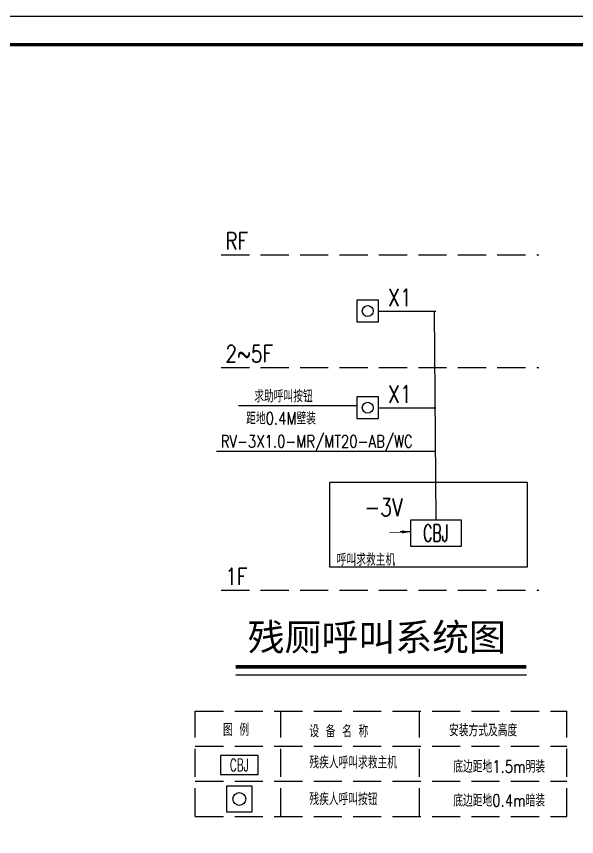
# Model space of a CAD drawing. Extents: x 913510 to 997610, y -270398 to 254224.
# Drawn here: x 962577 to 982456, y -169843 to -140743 of the extents above; entities that cross this region are included whole.
import ezdxf
from ezdxf.enums import TextEntityAlignment as Align

# ---------------------------------------------------------------- set-up
doc = ezdxf.new("R2010")
doc.units = 0
doc.header["$LTSCALE"] = 1000
doc.header["$MEASUREMENT"] = 0
doc.linetypes.add('ACAD_ISO07W100', pattern=[3.5, 0.5, -3])
doc.linetypes.add('DASH', pattern=[0.35, 0.25, -0.1])
for name, color, linetype in [('00-WIRE-4', 6, 'Continuous'), ('0A', 7, 'Continuous'), ('EQUIP', 3, 'Continuous'), ('SM', 2, 'Continuous'), ('X', 1, 'Continuous'), ('图框', 139, 'Continuous'), ('消防', 6, 'Continuous'), ('电气说明', 2, 'Continuous'), ('线路', 6, 'Continuous')]:
    doc.layers.add(name, color=color, linetype=linetype)
doc.styles.add('-宋体', font='', dxfattribs={"width": 0.8})
doc.styles.add('_COMPLEX', font='COMPLEX.shx', dxfattribs={"width": 0.5})
doc.styles.add('FS1', font='tjromans.shx', dxfattribs={"width": 0.8, "bigfont": 'tjhztxt.shx'})
doc.styles.add('HZTXT', font='tj-romans1.shx', dxfattribs={"width": 0.6, "bigfont": 'hztxt.shx'})
doc.styles.get("Standard").update_dxf_attribs({"font": 'simhei.ttf'})
doc.styles.get('-宋体').set_extended_font_data('SimSun')

# ---------------------------------------------------------------- blocks, each defined once
blk = doc.blocks.new('_LINKPT1')
at = {"color": 0}
blk.add_line((0, 0), (0, 0), dxfattribs=at)
blk = doc.blocks.new('6B1NQGM0')
for p, q in [((0.78, 0.4), (-0.78, 0.4)), ((-0.78, 0.4), (-0.78, -0.4)), ((0.78, -0.4), (0.78, 0.4)), ((-0.78, -0.4), (0.78, -0.4))]:
    blk.add_line(p, q)
at = {"xscale": 0.002, "yscale": 0.002, "zscale": 0.002}
for p in [(0, 0.4), (-0.78, 0), (0.78, 0), (0, -0.4)]:
    blk.add_blockref('_LINKPT1', p, dxfattribs=at)
at = {"style": '_COMPLEX', "width": 0.6, "flags": 8}
blk.add_attdef('$TEXT$', text='', height=0.52, dxfattribs=at).set_placement((0, 0), align=Align.MIDDLE_CENTER)
at = {"flags": 9}
blk.add_attdef('A', (0, 0), '', height=0.00002, dxfattribs=at)
blk = doc.blocks.new('_X46JNE')
at = {"color": 0}
for p, q in [((0.357, 0.714), (-0.357, 0.714)), ((-0.357, 0.714), (-0.357, 0)), ((0.357, 0), (0.357, 0.714)), ((-0.357, 0), (0.357, 0))]:
    blk.add_line(p, q, dxfattribs=at)
blk.add_circle((0, 0.357), 0.179, dxfattribs=at)
for p in [(0, 0.714), (-0.357, 0.357), (0.357, 0.357), (0, 0)]:
    blk.add_blockref('_LINKPT1', p, dxfattribs=at)
at = {"color": 0, "width": 0.8, "flags": 9}
blk.add_attdef('A', (0, 0), '', height=0.0000143, dxfattribs=at)
blk = doc.blocks.new('TJAD_TK_A1')
at = {"layer": '图框', "color": 0}
blk.add_line((1341.38, 950.45), (500.38, 950.45), dxfattribs=at)
at = {"layer": '图框', "color": 0, "const_width": 1.2}
blk.add_lwpolyline([(1331.38, 940.45), (525.38, 940.45), (525.38, 366.45), (1331.38, 366.45)], close=True, dxfattribs=at)

msp = doc.modelspace()

# ---------------------------------------------------------------- linework, layer by layer
at = {"layer": '00-WIRE-4'}
msp.add_line((975429, -151197, -335), (977464, -151197, 19), dxfattribs=at)
at = {"layer": 'SM'}
msp.add_line((969678, -156169, 1186), (977464, -156169, 1186), dxfattribs=at)
at = {"layer": 'X'}
msp.add_line((976558, -159032, -335), (976193, -159032, -335), dxfattribs=at)
at = {"layer": 'X', "const_width": 18.6, "elevation": -335}
msp.add_lwpolyline([(976451, -159045), (975812, -159045)], dxfattribs=at)
at = {"layer": 'X', "elevation": -335}
msp.add_lwpolyline([(976565, -159032, 0, 108, 0), (976257, -159032, 108, 108, 0)], format="xyseb", dxfattribs=at)
at = {"layer": '消防'}
for p, q in [((977404, -151197, 9), (977464, -158611, -335)), ((975429, -154625, -335), (977464, -154625, -335))]:
    msp.add_line(p, q, dxfattribs=at)
at = {"layer": '消防', "color": 2, "linetype": 'ACAD_ISO07W100', "ltscale": 80, "elevation": -1673}
msp.add_lwpolyline([(973702, -157267), (980697, -157267), (980697, -160285), (973702, -160285)], close=True, dxfattribs=at)
at = {"layer": '电气说明'}
for p, q in [((974657, -154557, 1186), (970458, -154557, 1186)), ((970359, -164100, -2188), (980678, -164100, -2188))]:
    msp.add_line(p, q, dxfattribs=at)
at = {"layer": '电气说明', "const_width": 138, "elevation": -2188}
msp.add_lwpolyline([(970359, -163818), (980678, -163818)], dxfattribs=at)
at = {"layer": '线路', "color": 0, "linetype": 'DASH', "ltscale": 4}
for p, q in [((969843, -149197), (981114, -149197)), ((969843, -153197), (981114, -153197)), ((969843, -161101), (981114, -161101)), ((968926, -165393, -1673), (982106, -165393, -1673)), ((968926, -169126, -1673), (968926, -165393, -1673)), ((971960, -169126, -1673), (971960, -165393, -1673)), ((976887, -169126, -1673), (976887, -165393, -1673)), ((982106, -169126, -1673), (982106, -165393, -1673)), ((968926, -166638, -1673), (982106, -166638, -1673)), ((968926, -166638, -1673), (982106, -166638, -1673)), ((968926, -167882, -1673), (982106, -167882, -1673)), ((968926, -169126, -1673), (982106, -169126, -1673))]:
    msp.add_line(p, q, dxfattribs=at)

# ---------------------------------------------------------------- block references
at = {"layer": 'EQUIP'}
for p, xscale, yscale, zscale in [((975043, -151583, -335), 1079.904074928258, 1079.904074927559, 1079.904074928068), ((975043, -155011, -335), 1079.904074928258, 1079.904074927559, 1079.904074928068), ((970488, -168963, -1673), 1274.019839999732, 1274.019840000197, 1274.01984)]:
    msp.add_blockref('_X46JNE', p, dxfattribs=dict(at, xscale=xscale, yscale=yscale, zscale=zscale))
for p, xscale, yscale, zscale in [((977464, -159075, -335), 1161.215999999549, 1161.216000000248, 1161.216), ((970488, -167303, -1673), 850.7076922077686, 850.7076922077686, 850.7076922076405)]:
    msp.add_blockref('6B1NQGM0', p, dxfattribs=dict(at, xscale=xscale, yscale=yscale, zscale=zscale)).add_auto_attribs({'$TEXT$': 'CBJ'})
at = {"layer": '图框', "xscale": 100, "yscale": 100, "zscale": 100}
msp.add_blockref('TJAD_TK_A1', (863472, -235788), dxfattribs=at)

# ---------------------------------------------------------------- texts
at = {"layer": '0A', "color": 7, "style": 'HZTXT', "width": 0.8}
for s, p in [('RF', (969994, -149011, -4323)), ('2~5F', (969994, -153011, -4323)), ('1F', (969994, -160915, -4323))]:
    msp.add_text(s, height=600, dxfattribs=at).set_placement(p)
at = {"layer": 'EQUIP', "style": 'FS1', "width": 0.8}
for s, p in [('求助呼叫按钮', (971017, -154435, 1186)), ('距地0.4M壁装', (970729, -155221, 1186)), ('RV-3X1.0-MR/MT20-AB/WC', (969829, -156037, -335)), ('呼叫求救主机', (973945, -160236, -1673)), ('图 例    ', (969908, -166269, -1673)), (' 设 备 名 称    ', (972734, -166323, -1673)), ('        安装方式及高度', (975868, -166288, -1673))]:
    msp.add_text(s, height=432, dxfattribs=at).set_placement(p)
for s, p in [('残疾人呼叫求救主机', (972972, -167213, -1673)), ('底边距地1.5m明装', (978080, -167360, -1673)), ('残疾人呼叫按钮', (972972, -168514, -1673)), ('底边距地0.4m暗装', (978080, -168562, -1673))]:
    msp.add_text(s, height=432, dxfattribs=at).set_placement(p, align=Align.MIDDLE_LEFT)
at = {"layer": 'SM', "style": '-宋体'}
msp.add_text('残厕呼叫系统图', height=960, dxfattribs=at).set_placement((970783, -163247, -2188))
at = {"layer": '电气说明', "style": 'HZTXT', "width": 0.8}
for s, p in [('X1', (975760, -151028, 1186)), ('X1', (975760, -154456, 1010)), ('-3V', (974932, -158469, -335))]:
    msp.add_text(s, height=619.3, dxfattribs=at).set_placement(p)

doc.saveas('drawing.dxf')
